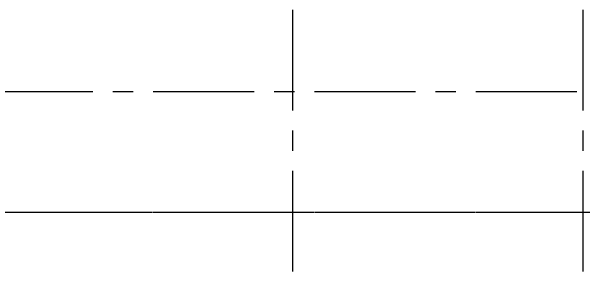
# Model space of a CAD drawing. Extents: x 0 to 93, y -1.5 to 78.
# Drawn here: x 26.26 to 40.44, y -1.46 to 4.99 of the extents above; entities that cross this region are included whole.
import ezdxf

# ---------------------------------------------------------------- set-up
doc = ezdxf.new("R2010")
doc.units = 0
doc.header["$MEASUREMENT"] = 0
doc.linetypes.add('CENTERX2', pattern=[4, 2.5, -0.5, 0.5, -0.5])
doc.layers.add('AXES', color=11, linetype='CENTERX2')

msp = doc.modelspace()

# ---------------------------------------------------------------- linework, layer by layer
at = {"layer": 'AXES'}
for p, q in [((33.2317, -1.4643), (33.2317, 77.3484)), ((40.4317, -1.4643), (40.4317, 76.9984)), ((92.2717, 3), (24.2317, 3)), ((92.2717, 0), (24.2317, 0)), ((45.7508, 0), (24.2317, 0))]:
    msp.add_line(p, q, dxfattribs=at)

doc.saveas('drawing.dxf')
